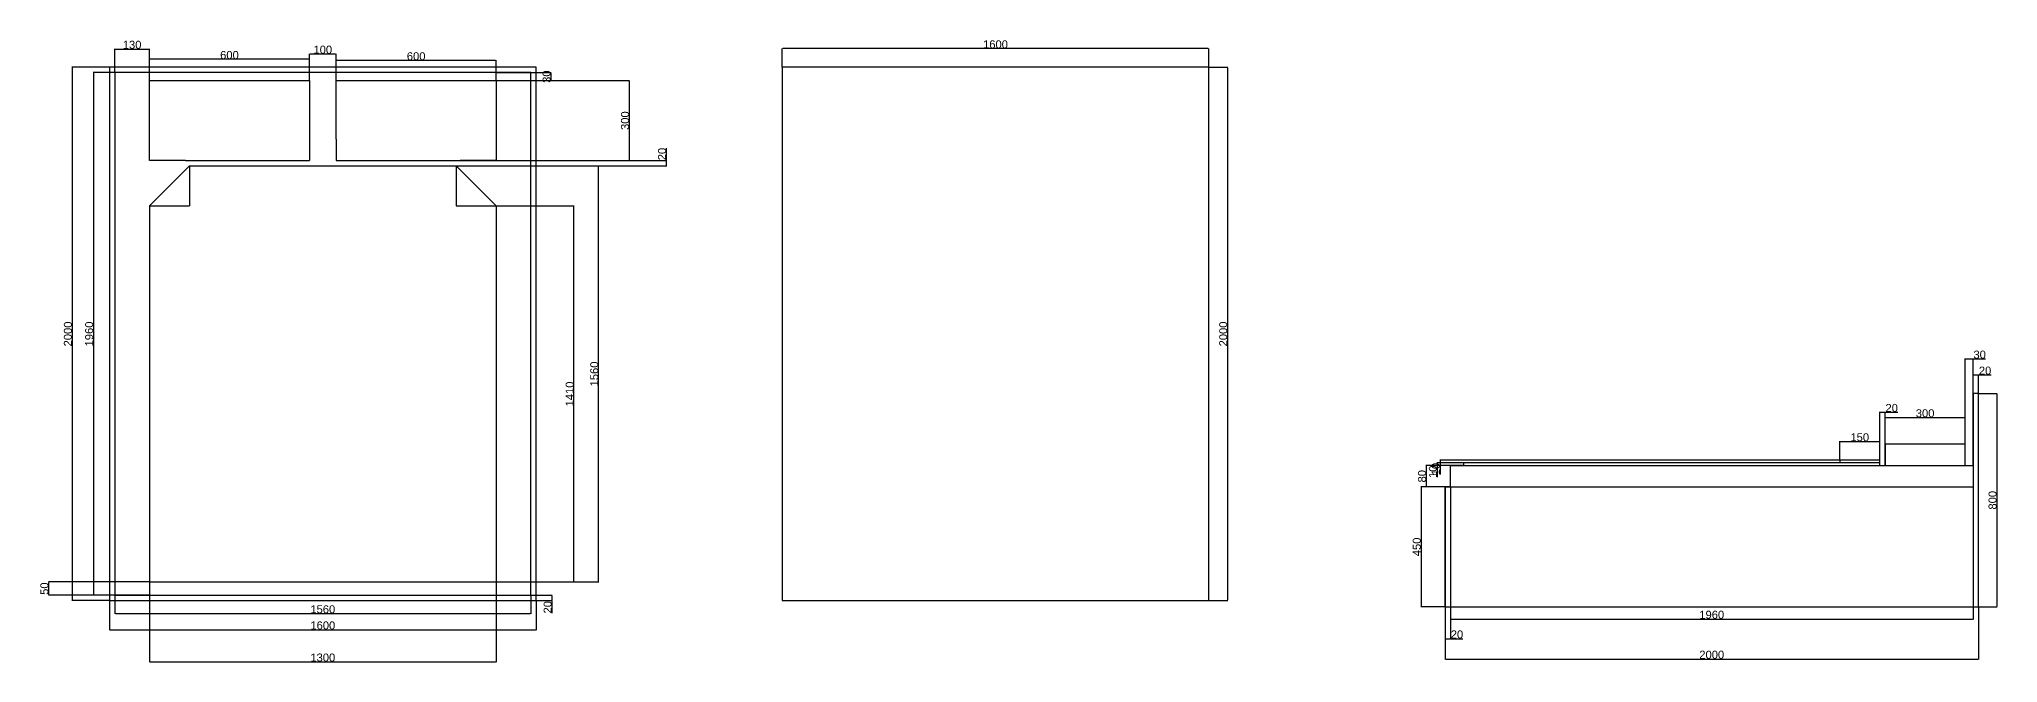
# Model space of a CAD drawing. Header units: millimetres. Extents: x 360 to 15428, y 395 to 2734.
# Drawn here: x 360 to 7704, y 395 to 2734 of the extents above; entities that cross this region are included whole.
import ezdxf

# ---------------------------------------------------------------- set-up
doc = ezdxf.new("R2010")
doc.units = ezdxf.units.MM
doc.layers.add('cote', color=7, linetype='Continuous')
doc.layers.add('pat', color=185, linetype='Continuous', lineweight=30)
doc.styles.get("Standard").update_dxf_attribs({"font": 'arial.ttf'})
doc.dimstyles.new('ISO-25', dxfattribs={"dimtxt": 2.5, "dimasz": 2.5, "dimexe": 1.25, "dimexo": 0.625, "dimtad": 1, "dimtxsty": 'Standard', "dimcen": 2.5, "dimadec": 0, "dimazin": 0, "dimtfac": 1, "dimtmove": 0, "dimatfit": 3, "dimfxl": 1, "dimarcsym": 0})

# ---------------------------------------------------------------- blocks, each defined once
blk = doc.blocks.new('*D1')
at = {"layer": 'cote', "color": 0, "lineweight": -2, "transparency": 16777216}
for p, q in [((2204.4, 648.7), (2284.1, 648.7)), ((2204.4, 628.7), (2284.1, 628.7)), ((2282.9, 646.2), (2282.9, 631.2)), ((2282.9, 628.7), (2282.9, 581.5))]:
    blk.add_line(p, q, dxfattribs=at)
at = {"layer": 'cote', "color": 0, "transparency": 16777216}
for points in [[(2282.5, 646.2), (2283.3, 646.2), (2282.9, 648.7)], [(2282.5, 631.2), (2283.3, 631.2), (2282.9, 628.7)]]:
    blk.add_solid(points, dxfattribs=at)
at = {"layer": 'Defpoints', "color": 0, "transparency": 16777216}
for p in [(2203.8, 648.7), (2203.8, 628.7), (2282.9, 628.7)]:
    blk.add_point(p, dxfattribs=at)
at = {"layer": 'cote', "color": 0, "transparency": 16777216, "insert": (2267, 603.8), "char_height": 30, "attachment_point": 5, "rotation": 90}
blk.add_mtext('20', dxfattribs=at)
blk = doc.blocks.new('*D2')
at = {"layer": 'cote', "color": 0, "lineweight": -2, "transparency": 16777216}
for p, q in [((623.8, 628), (623.8, 518.4)), ((2223.8, 628), (2223.8, 518.4)), ((626.3, 519.6), (2221.3, 519.6))]:
    blk.add_line(p, q, dxfattribs=at)
at = {"layer": 'cote', "color": 0, "transparency": 16777216}
for points in [[(626.3, 520.1), (626.3, 519.2), (623.8, 519.6)], [(2221.3, 520.1), (2221.3, 519.2), (2223.8, 519.6)]]:
    blk.add_solid(points, dxfattribs=at)
at = {"layer": 'Defpoints', "color": 0, "transparency": 16777216}
for p in [(623.8, 628.7), (2223.8, 628.7), (2223.8, 519.6)]:
    blk.add_point(p, dxfattribs=at)
at = {"layer": 'cote', "color": 0, "transparency": 16777216, "insert": (1423.8, 535.6), "char_height": 30, "attachment_point": 5}
blk.add_mtext('1600', dxfattribs=at)
blk = doc.blocks.new('*D3')
at = {"layer": 'cote', "color": 0, "lineweight": -2, "transparency": 16777216}
for p, q in [((643.8, 648), (643.8, 578.9)), ((2203.8, 648), (2203.8, 578.9)), ((646.3, 580.1), (2201.3, 580.1))]:
    blk.add_line(p, q, dxfattribs=at)
at = {"layer": 'cote', "color": 0, "transparency": 16777216}
for points in [[(646.3, 580.5), (646.3, 579.7), (643.8, 580.1)], [(2201.3, 580.5), (2201.3, 579.7), (2203.8, 580.1)]]:
    blk.add_solid(points, dxfattribs=at)
at = {"layer": 'Defpoints', "color": 0, "transparency": 16777216}
for p in [(643.8, 648.7), (2203.8, 648.7), (2203.8, 580.1)]:
    blk.add_point(p, dxfattribs=at)
at = {"layer": 'cote', "color": 0, "transparency": 16777216, "insert": (1423.8, 596), "char_height": 30, "attachment_point": 5}
blk.add_mtext('1560', dxfattribs=at)
blk = doc.blocks.new('*D4')
at = {"layer": 'cote', "color": 0, "lineweight": -2, "transparency": 16777216}
for p, q in [((773.8, 698), (773.8, 397.9)), ((2073.8, 698), (2073.8, 397.9)), ((776.3, 399.2), (2071.3, 399.2))]:
    blk.add_line(p, q, dxfattribs=at)
at = {"layer": 'cote', "color": 0, "transparency": 16777216}
for points in [[(776.3, 399.6), (776.3, 398.8), (773.8, 399.2)], [(2071.3, 399.6), (2071.3, 398.8), (2073.8, 399.2)]]:
    blk.add_solid(points, dxfattribs=at)
at = {"layer": 'Defpoints', "color": 0, "transparency": 16777216}
for p in [(773.8, 698.7), (2073.8, 698.7), (2073.8, 399.2)]:
    blk.add_point(p, dxfattribs=at)
at = {"layer": 'cote', "color": 0, "transparency": 16777216, "insert": (1423.8, 415.1), "char_height": 30, "attachment_point": 5}
blk.add_mtext('1300', dxfattribs=at)
blk = doc.blocks.new('*D5')
at = {"layer": 'cote', "color": 0, "lineweight": -2, "transparency": 16777216}
for p, q in [((2074.4, 2108.7), (2366.8, 2108.7)), ((2365.6, 701.2), (2365.6, 2106.2)), ((2074.4, 698.7), (2366.8, 698.7))]:
    blk.add_line(p, q, dxfattribs=at)
at = {"layer": 'cote', "color": 0, "transparency": 16777216}
for points in [[(2365.2, 2106.2), (2366, 2106.2), (2365.6, 2108.7)], [(2365.2, 701.2), (2366, 701.2), (2365.6, 698.7)]]:
    blk.add_solid(points, dxfattribs=at)
at = {"layer": 'Defpoints', "color": 0, "transparency": 16777216}
for p in [(2073.8, 2108.7), (2365.6, 2108.7), (2073.8, 698.7)]:
    blk.add_point(p, dxfattribs=at)
at = {"layer": 'cote', "color": 0, "transparency": 16777216, "insert": (2349.6, 1403.7), "char_height": 30, "attachment_point": 5, "rotation": 90}
blk.add_mtext('1410', dxfattribs=at)
blk = doc.blocks.new('*D6')
at = {"layer": 'cote', "color": 0, "lineweight": -2, "transparency": 16777216}
for p, q in [((2074.4, 2258.7), (2459, 2258.7)), ((2457.7, 701.2), (2457.7, 2256.2)), ((2074.4, 698.7), (2459, 698.7))]:
    blk.add_line(p, q, dxfattribs=at)
at = {"layer": 'cote', "color": 0, "transparency": 16777216}
for points in [[(2457.3, 2256.2), (2458.2, 2256.2), (2457.7, 2258.7)], [(2457.3, 701.2), (2458.2, 701.2), (2457.7, 698.7)]]:
    blk.add_solid(points, dxfattribs=at)
at = {"layer": 'Defpoints', "color": 0, "transparency": 16777216}
for p in [(2073.8, 2258.7), (2457.7, 2258.7), (2073.8, 698.7)]:
    blk.add_point(p, dxfattribs=at)
at = {"layer": 'cote', "color": 0, "transparency": 16777216, "insert": (2441.8, 1478.7), "char_height": 30, "attachment_point": 5, "rotation": 90}
blk.add_mtext('1560', dxfattribs=at)
blk = doc.blocks.new('*D7')
at = {"layer": 'cote', "color": 0, "lineweight": -2, "transparency": 16777216}
for p, q in [((643.1, 2608.7), (562.6, 2608.7)), ((563.9, 2606.2), (563.9, 651.2)), ((643.1, 648.7), (562.6, 648.7))]:
    blk.add_line(p, q, dxfattribs=at)
at = {"layer": 'cote', "color": 0, "transparency": 16777216}
for points in [[(563.5, 2606.2), (564.3, 2606.2), (563.9, 2608.7)], [(563.5, 651.2), (564.3, 651.2), (563.9, 648.7)]]:
    blk.add_solid(points, dxfattribs=at)
at = {"layer": 'Defpoints', "color": 0, "transparency": 16777216}
for p in [(643.8, 2608.7), (563.9, 648.7), (643.8, 648.7)]:
    blk.add_point(p, dxfattribs=at)
at = {"layer": 'cote', "color": 0, "transparency": 16777216, "insert": (547.9, 1628.7), "char_height": 30, "attachment_point": 5, "rotation": 90}
blk.add_mtext('1960', dxfattribs=at)
blk = doc.blocks.new('*D10')
at = {"layer": 'cote', "color": 0, "lineweight": -2, "transparency": 16777216}
for p, q in [((623.1, 2628.7), (482.8, 2628.7)), ((484.1, 2626.2), (484.1, 631.2)), ((623.1, 628.7), (482.8, 628.7))]:
    blk.add_line(p, q, dxfattribs=at)
at = {"layer": 'cote', "color": 0, "transparency": 16777216}
for points in [[(483.7, 2626.2), (484.5, 2626.2), (484.1, 2628.7)], [(483.7, 631.2), (484.5, 631.2), (484.1, 628.7)]]:
    blk.add_solid(points, dxfattribs=at)
at = {"layer": 'Defpoints', "color": 0, "transparency": 16777216}
for p in [(623.8, 2628.7), (484.1, 628.7), (623.8, 628.7)]:
    blk.add_point(p, dxfattribs=at)
at = {"layer": 'cote', "color": 0, "transparency": 16777216, "insert": (468.1, 1628.7), "char_height": 30, "attachment_point": 5, "rotation": 90}
blk.add_mtext('2000', dxfattribs=at)
blk = doc.blocks.new('*D11')
at = {"layer": 'cote', "color": 0, "lineweight": -2, "transparency": 16777216}
for p, q in [((1473.8, 2579.3), (1473.8, 2655.4)), ((2071.3, 2654.1), (1476.3, 2654.1)), ((2073.8, 2579.3), (2073.8, 2655.4))]:
    blk.add_line(p, q, dxfattribs=at)
at = {"layer": 'cote', "color": 0, "transparency": 16777216}
for points in [[(1476.3, 2654.5), (1476.3, 2653.7), (1473.8, 2654.1)], [(2071.3, 2654.5), (2071.3, 2653.7), (2073.8, 2654.1)]]:
    blk.add_solid(points, dxfattribs=at)
at = {"layer": 'Defpoints', "color": 0, "transparency": 16777216}
for p in [(1473.8, 2654.1), (1473.8, 2578.7), (2073.8, 2578.7)]:
    blk.add_point(p, dxfattribs=at)
at = {"layer": 'cote', "color": 0, "transparency": 16777216, "insert": (1773.8, 2670), "char_height": 30, "attachment_point": 5}
blk.add_mtext('600', dxfattribs=at)
blk = doc.blocks.new('*D12')
at = {"layer": 'cote', "color": 0, "lineweight": -2, "transparency": 16777216}
for p, q in [((773.8, 2579.3), (773.8, 2659.9)), ((1371.3, 2658.7), (776.3, 2658.7)), ((1373.8, 2579.3), (1373.8, 2659.9))]:
    blk.add_line(p, q, dxfattribs=at)
at = {"layer": 'cote', "color": 0, "transparency": 16777216}
for points in [[(776.3, 2659.1), (776.3, 2658.2), (773.8, 2658.7)], [(1371.3, 2659.1), (1371.3, 2658.2), (1373.8, 2658.7)]]:
    blk.add_solid(points, dxfattribs=at)
at = {"layer": 'Defpoints', "color": 0, "transparency": 16777216}
for p in [(773.8, 2658.7), (773.8, 2578.7), (1373.8, 2578.7)]:
    blk.add_point(p, dxfattribs=at)
at = {"layer": 'cote', "color": 0, "transparency": 16777216, "insert": (1073.8, 2674.6), "char_height": 30, "attachment_point": 5}
blk.add_mtext('600', dxfattribs=at)
blk = doc.blocks.new('*D13')
at = {"layer": 'cote', "color": 0, "lineweight": -2, "transparency": 16777216}
for p, q in [((1924.4, 2278.7), (2713.1, 2278.7)), ((2711.9, 2278.7), (2711.9, 2325.8)), ((1924.4, 2258.7), (2713.1, 2258.7)), ((2711.9, 2261.2), (2711.9, 2276.2))]:
    blk.add_line(p, q, dxfattribs=at)
at = {"layer": 'cote', "color": 0, "transparency": 16777216}
for points in [[(2711.5, 2276.2), (2712.3, 2276.2), (2711.9, 2278.7)], [(2711.5, 2261.2), (2712.3, 2261.2), (2711.9, 2258.7)]]:
    blk.add_solid(points, dxfattribs=at)
at = {"layer": 'Defpoints', "color": 0, "transparency": 16777216}
for p in [(1923.8, 2278.7), (2711.9, 2278.7), (1923.8, 2258.7)]:
    blk.add_point(p, dxfattribs=at)
at = {"layer": 'cote', "color": 0, "transparency": 16777216, "insert": (2695.9, 2303.5), "char_height": 30, "attachment_point": 5, "rotation": 90}
blk.add_mtext('20', dxfattribs=at)
blk = doc.blocks.new('*D14')
at = {"layer": 'cote', "color": 0, "lineweight": -2, "transparency": 16777216}
for p, q in [((2074.4, 2578.7), (2574.3, 2578.7)), ((2573.1, 2576.2), (2573.1, 2281.2)), ((2074.4, 2278.7), (2574.3, 2278.7))]:
    blk.add_line(p, q, dxfattribs=at)
at = {"layer": 'cote', "color": 0, "transparency": 16777216}
for points in [[(2572.7, 2576.2), (2573.5, 2576.2), (2573.1, 2578.7)], [(2572.7, 2281.2), (2573.5, 2281.2), (2573.1, 2278.7)]]:
    blk.add_solid(points, dxfattribs=at)
at = {"layer": 'Defpoints', "color": 0, "transparency": 16777216}
for p in [(2073.8, 2578.7), (2073.8, 2278.7), (2573.1, 2278.7)]:
    blk.add_point(p, dxfattribs=at)
at = {"layer": 'cote', "color": 0, "transparency": 16777216, "insert": (2557.1, 2428.7), "char_height": 30, "attachment_point": 5, "rotation": 90}
blk.add_mtext('300', dxfattribs=at)
blk = doc.blocks.new('*D15')
at = {"layer": 'cote', "color": 0, "lineweight": -2, "transparency": 16777216}
for p, q in [((1373.8, 2579.3), (1373.8, 2679.9)), ((1376.3, 2678.7), (1471.3, 2678.7)), ((1473.8, 2579.3), (1473.8, 2679.9))]:
    blk.add_line(p, q, dxfattribs=at)
at = {"layer": 'cote', "color": 0, "transparency": 16777216}
for points in [[(1376.3, 2679.1), (1376.3, 2678.2), (1373.8, 2678.7)], [(1471.3, 2679.1), (1471.3, 2678.2), (1473.8, 2678.7)]]:
    blk.add_solid(points, dxfattribs=at)
at = {"layer": 'Defpoints', "color": 0, "transparency": 16777216}
for p in [(1473.8, 2678.7), (1373.8, 2578.7), (1473.8, 2578.7)]:
    blk.add_point(p, dxfattribs=at)
at = {"layer": 'cote', "color": 0, "transparency": 16777216, "insert": (1423.8, 2694.6), "char_height": 30, "attachment_point": 5}
blk.add_mtext('100', dxfattribs=at)
blk = doc.blocks.new('*D16')
at = {"layer": 'cote', "color": 0, "lineweight": -2, "transparency": 16777216}
for p, q in [((3146, 2629.3), (3146, 2699.9)), ((4743.5, 2698.7), (3148.5, 2698.7)), ((4746, 2629.3), (4746, 2699.9))]:
    blk.add_line(p, q, dxfattribs=at)
at = {"layer": 'cote', "color": 0, "transparency": 16777216}
for points in [[(3148.5, 2699.1), (3148.5, 2698.2), (3146, 2698.7)], [(4743.5, 2699.1), (4743.5, 2698.2), (4746, 2698.7)]]:
    blk.add_solid(points, dxfattribs=at)
at = {"layer": 'Defpoints', "color": 0, "transparency": 16777216}
for p in [(3146, 2698.7), (3146, 2628.7), (4746, 2628.7)]:
    blk.add_point(p, dxfattribs=at)
at = {"layer": 'cote', "color": 0, "transparency": 16777216, "insert": (3946, 2714.6), "char_height": 30, "attachment_point": 5}
blk.add_mtext('1600', dxfattribs=at)
blk = doc.blocks.new('*D17')
at = {"layer": 'cote', "color": 0, "lineweight": -2, "transparency": 16777216}
for p, q in [((4746.6, 2628.7), (4817.2, 2628.7)), ((4816, 2626.2), (4816, 631.2)), ((4746.6, 628.7), (4817.2, 628.7))]:
    blk.add_line(p, q, dxfattribs=at)
at = {"layer": 'cote', "color": 0, "transparency": 16777216}
for points in [[(4815.6, 2626.2), (4816.4, 2626.2), (4816, 2628.7)], [(4815.6, 631.2), (4816.4, 631.2), (4816, 628.7)]]:
    blk.add_solid(points, dxfattribs=at)
at = {"layer": 'Defpoints', "color": 0, "transparency": 16777216}
for p in [(4746, 2628.7), (4746, 628.7), (4816, 628.7)]:
    blk.add_point(p, dxfattribs=at)
at = {"layer": 'cote', "color": 0, "transparency": 16777216, "insert": (4800.1, 1628.7), "char_height": 30, "attachment_point": 5, "rotation": 90}
blk.add_mtext('2000', dxfattribs=at)
blk = doc.blocks.new('*D18')
at = {"layer": 'cote', "color": 0, "lineweight": -2, "transparency": 16777216}
for p, q in [((2074.4, 2608.7), (2280.3, 2608.7)), ((2074.4, 2578.7), (2280.3, 2578.7)), ((2279, 2606.2), (2279, 2581.2))]:
    blk.add_line(p, q, dxfattribs=at)
at = {"layer": 'cote', "color": 0, "transparency": 16777216}
for points in [[(2278.6, 2606.2), (2279.4, 2606.2), (2279, 2608.7)], [(2278.6, 2581.2), (2279.4, 2581.2), (2279, 2578.7)]]:
    blk.add_solid(points, dxfattribs=at)
at = {"layer": 'Defpoints', "color": 0, "transparency": 16777216}
for p in [(2073.8, 2608.7), (2073.8, 2578.7), (2279, 2578.7)]:
    blk.add_point(p, dxfattribs=at)
at = {"layer": 'cote', "color": 0, "transparency": 16777216, "insert": (2263.1, 2593.7), "char_height": 30, "attachment_point": 5, "rotation": 90}
blk.add_mtext('30', dxfattribs=at)
blk = doc.blocks.new('*D23')
at = {"layer": 'cote', "color": 0, "lineweight": -2, "transparency": 16777216}
for p, q in [((7111, 1155.2), (5611.5, 1155.2)), ((7111, 1145.2), (5611.5, 1145.2)), ((5612.7, 1152.7), (5612.7, 1147.7)), ((5612.7, 1145.2), (5612.7, 1101.4))]:
    blk.add_line(p, q, dxfattribs=at)
at = {"layer": 'cote', "color": 0, "transparency": 16777216}
for points in [[(5612.3, 1152.7), (5613.1, 1152.7), (5612.7, 1155.2)], [(5612.3, 1147.7), (5613.1, 1147.7), (5612.7, 1145.2)]]:
    blk.add_solid(points, dxfattribs=at)
at = {"layer": 'Defpoints', "color": 0, "transparency": 16777216}
for p in [(5612.7, 1145.2), (7111.6, 1155.2), (7111.6, 1145.2)]:
    blk.add_point(p, dxfattribs=at)
at = {"layer": 'cote', "color": 0, "transparency": 16777216, "insert": (5596.8, 1122), "char_height": 30, "attachment_point": 5, "rotation": 90}
blk.add_mtext('10', dxfattribs=at)
blk = doc.blocks.new('*D25')
at = {"layer": 'cote', "color": 0, "lineweight": -2, "transparency": 16777216}
for p, q in [((5701, 1145.2), (5600.8, 1145.2)), ((5701, 1135.2), (5600.8, 1135.2)), ((5602, 1142.7), (5602, 1137.7)), ((5602, 1135.2), (5602, 1091.4))]:
    blk.add_line(p, q, dxfattribs=at)
at = {"layer": 'cote', "color": 0, "transparency": 16777216}
for points in [[(5601.6, 1142.7), (5602.5, 1142.7), (5602, 1145.2)], [(5601.6, 1137.7), (5602.5, 1137.7), (5602, 1135.2)]]:
    blk.add_solid(points, dxfattribs=at)
at = {"layer": 'Defpoints', "color": 0, "transparency": 16777216}
for p in [(5602, 1135.2), (5701.6, 1145.2), (5701.6, 1135.2)]:
    blk.add_point(p, dxfattribs=at)
at = {"layer": 'cote', "color": 0, "transparency": 16777216, "insert": (5586.1, 1112), "char_height": 30, "attachment_point": 5, "rotation": 90}
blk.add_mtext('10', dxfattribs=at)
blk = doc.blocks.new('*D26')
at = {"layer": 'cote', "color": 0, "lineweight": -2, "transparency": 16777216}
for p, q in [((5650.3, 1135.2), (5560.1, 1135.2)), ((5561.3, 1132.7), (5561.3, 1057.7)), ((5650.3, 1055.2), (5560.1, 1055.2))]:
    blk.add_line(p, q, dxfattribs=at)
at = {"layer": 'cote', "color": 0, "transparency": 16777216}
for points in [[(5560.9, 1132.7), (5561.7, 1132.7), (5561.3, 1135.2)], [(5560.9, 1057.7), (5561.7, 1057.7), (5561.3, 1055.2)]]:
    blk.add_solid(points, dxfattribs=at)
at = {"layer": 'Defpoints', "color": 0, "transparency": 16777216}
for p in [(5650.9, 1135.2), (5561.3, 1055.2), (5650.9, 1055.2)]:
    blk.add_point(p, dxfattribs=at)
at = {"layer": 'cote', "color": 0, "transparency": 16777216, "insert": (5545.4, 1095.2), "char_height": 30, "attachment_point": 5, "rotation": 90}
blk.add_mtext('80', dxfattribs=at)
blk = doc.blocks.new('*D27')
at = {"layer": 'cote', "color": 0, "lineweight": -2, "transparency": 16777216}
for p, q in [((5631, 1055.2), (5540.4, 1055.2)), ((5541.6, 1052.7), (5541.6, 607.7)), ((5631, 605.2), (5540.4, 605.2))]:
    blk.add_line(p, q, dxfattribs=at)
at = {"layer": 'cote', "color": 0, "transparency": 16777216}
for points in [[(5541.2, 1052.7), (5542, 1052.7), (5541.6, 1055.2)], [(5541.2, 607.7), (5542, 607.7), (5541.6, 605.2)]]:
    blk.add_solid(points, dxfattribs=at)
at = {"layer": 'Defpoints', "color": 0, "transparency": 16777216}
for p in [(5631.6, 1055.2), (5541.6, 605.2), (5631.6, 605.2)]:
    blk.add_point(p, dxfattribs=at)
at = {"layer": 'cote', "color": 0, "transparency": 16777216, "insert": (5525.7, 830.2), "char_height": 30, "attachment_point": 5, "rotation": 90}
blk.add_mtext('450', dxfattribs=at)
blk = doc.blocks.new('*D28')
at = {"layer": 'cote', "color": 0, "lineweight": -2, "transparency": 16777216}
for p, q in [((7632.3, 1405.2), (7701.7, 1405.2)), ((7700.5, 1402.7), (7700.5, 607.7)), ((7632.3, 605.2), (7701.7, 605.2))]:
    blk.add_line(p, q, dxfattribs=at)
at = {"layer": 'cote', "color": 0, "transparency": 16777216}
for points in [[(7700.1, 1402.7), (7700.9, 1402.7), (7700.5, 1405.2)], [(7700.1, 607.7), (7700.9, 607.7), (7700.5, 605.2)]]:
    blk.add_solid(points, dxfattribs=at)
at = {"layer": 'Defpoints', "color": 0, "transparency": 16777216}
for p in [(7631.6, 1405.2), (7631.6, 605.2), (7700.5, 605.2)]:
    blk.add_point(p, dxfattribs=at)
at = {"layer": 'cote', "color": 0, "transparency": 16777216, "insert": (7684.6, 1005.2), "char_height": 30, "attachment_point": 5, "rotation": 90}
blk.add_mtext('800', dxfattribs=at)
blk = doc.blocks.new('*D29')
at = {"layer": 'cote', "color": 0, "lineweight": -2, "transparency": 16777216}
for p, q in [((7611.6, 1405.8), (7611.6, 1476.4)), ((7614.1, 1475.2), (7629.1, 1475.2)), ((7631.6, 1405.8), (7631.6, 1476.4)), ((7631.6, 1475.2), (7678.8, 1475.2))]:
    blk.add_line(p, q, dxfattribs=at)
at = {"layer": 'cote', "color": 0, "transparency": 16777216}
for points in [[(7614.1, 1475.6), (7614.1, 1474.8), (7611.6, 1475.2)], [(7629.1, 1475.6), (7629.1, 1474.8), (7631.6, 1475.2)]]:
    blk.add_solid(points, dxfattribs=at)
at = {"layer": 'Defpoints', "color": 0, "transparency": 16777216}
for p in [(7631.6, 1475.2), (7611.6, 1405.2), (7631.6, 1405.2)]:
    blk.add_point(p, dxfattribs=at)
at = {"layer": 'cote', "color": 0, "transparency": 16777216, "insert": (7656.4, 1491.1), "char_height": 30, "attachment_point": 5}
blk.add_mtext('20', dxfattribs=at)
blk = doc.blocks.new('*D32')
at = {"layer": 'cote', "color": 0, "lineweight": -2, "transparency": 16777216}
for p, q in [((7581.6, 1135.8), (7581.6, 1536.4)), ((7584.1, 1535.2), (7609.1, 1535.2)), ((7611.6, 1135.8), (7611.6, 1536.4)), ((7611.6, 1535.2), (7658.2, 1535.2))]:
    blk.add_line(p, q, dxfattribs=at)
at = {"layer": 'cote', "color": 0, "transparency": 16777216}
for points in [[(7584.1, 1535.6), (7584.1, 1534.8), (7581.6, 1535.2)], [(7609.1, 1535.6), (7609.1, 1534.8), (7611.6, 1535.2)]]:
    blk.add_solid(points, dxfattribs=at)
at = {"layer": 'Defpoints', "color": 0, "transparency": 16777216}
for p in [(7611.6, 1535.2), (7581.6, 1135.2), (7611.6, 1135.2)]:
    blk.add_point(p, dxfattribs=at)
at = {"layer": 'cote', "color": 0, "transparency": 16777216, "insert": (7636.2, 1551.1), "char_height": 30, "attachment_point": 5}
blk.add_mtext('30', dxfattribs=at)
blk = doc.blocks.new('*D33')
at = {"layer": 'cote', "color": 0, "lineweight": -2, "transparency": 16777216}
for p, q in [((7281.6, 1215.8), (7281.6, 1316.4)), ((7284.1, 1315.2), (7579.1, 1315.2)), ((7581.6, 1215.8), (7581.6, 1316.4))]:
    blk.add_line(p, q, dxfattribs=at)
at = {"layer": 'cote', "color": 0, "transparency": 16777216}
for points in [[(7284.1, 1315.6), (7284.1, 1314.8), (7281.6, 1315.2)], [(7579.1, 1315.6), (7579.1, 1314.8), (7581.6, 1315.2)]]:
    blk.add_solid(points, dxfattribs=at)
at = {"layer": 'Defpoints', "color": 0, "transparency": 16777216}
for p in [(7581.6, 1315.2), (7281.6, 1215.2), (7581.6, 1215.2)]:
    blk.add_point(p, dxfattribs=at)
at = {"layer": 'cote', "color": 0, "transparency": 16777216, "insert": (7431.6, 1331.1), "char_height": 30, "attachment_point": 5}
blk.add_mtext('300', dxfattribs=at)
blk = doc.blocks.new('*D34')
at = {"layer": 'cote', "color": 0, "lineweight": -2, "transparency": 16777216}
for p, q in [((7261.6, 1135.8), (7261.6, 1336.4)), ((7264.1, 1335.2), (7279.1, 1335.2)), ((7281.6, 1135.8), (7281.6, 1336.4)), ((7281.6, 1335.2), (7328.8, 1335.2))]:
    blk.add_line(p, q, dxfattribs=at)
at = {"layer": 'cote', "color": 0, "transparency": 16777216}
for points in [[(7264.1, 1335.6), (7264.1, 1334.8), (7261.6, 1335.2)], [(7279.1, 1335.6), (7279.1, 1334.8), (7281.6, 1335.2)]]:
    blk.add_solid(points, dxfattribs=at)
at = {"layer": 'Defpoints', "color": 0, "transparency": 16777216}
for p in [(7281.6, 1335.2), (7261.6, 1135.2), (7281.6, 1135.2)]:
    blk.add_point(p, dxfattribs=at)
at = {"layer": 'cote', "color": 0, "transparency": 16777216, "insert": (7306.4, 1351.1), "char_height": 30, "attachment_point": 5}
blk.add_mtext('20', dxfattribs=at)
blk = doc.blocks.new('*D35')
at = {"layer": 'cote', "color": 0, "lineweight": -2, "transparency": 16777216}
for p, q in [((7111.6, 1155.8), (7111.6, 1226.4)), ((7114.1, 1225.2), (7259.1, 1225.2)), ((7261.6, 1155.8), (7261.6, 1226.4))]:
    blk.add_line(p, q, dxfattribs=at)
at = {"layer": 'cote', "color": 0, "transparency": 16777216}
for points in [[(7114.1, 1225.6), (7114.1, 1224.8), (7111.6, 1225.2)], [(7259.1, 1225.6), (7259.1, 1224.8), (7261.6, 1225.2)]]:
    blk.add_solid(points, dxfattribs=at)
at = {"layer": 'Defpoints', "color": 0, "transparency": 16777216}
for p in [(7261.6, 1225.2), (7111.6, 1155.2), (7261.6, 1155.2)]:
    blk.add_point(p, dxfattribs=at)
at = {"layer": 'cote', "color": 0, "transparency": 16777216, "insert": (7186.6, 1241.1), "char_height": 30, "attachment_point": 5}
blk.add_mtext('150', dxfattribs=at)
blk = doc.blocks.new('*D37')
at = {"layer": 'cote', "color": 0, "lineweight": -2, "transparency": 16777216}
for p, q in [((5651.6, 1054.6), (5651.6, 558.4)), ((7611.6, 1054.6), (7611.6, 558.4)), ((5654.1, 559.7), (7609.1, 559.7))]:
    blk.add_line(p, q, dxfattribs=at)
at = {"layer": 'cote', "color": 0, "transparency": 16777216}
for points in [[(5654.1, 560.1), (5654.1, 559.2), (5651.6, 559.7)], [(7609.1, 560.1), (7609.1, 559.2), (7611.6, 559.7)]]:
    blk.add_solid(points, dxfattribs=at)
at = {"layer": 'Defpoints', "color": 0, "transparency": 16777216}
for p in [(5651.6, 1055.2), (7611.6, 1055.2), (7611.6, 559.7)]:
    blk.add_point(p, dxfattribs=at)
at = {"layer": 'cote', "color": 0, "transparency": 16777216, "insert": (6631.6, 575.6), "char_height": 30, "attachment_point": 5}
blk.add_mtext('1960', dxfattribs=at)
blk = doc.blocks.new('*D38')
at = {"layer": 'cote', "color": 0, "lineweight": -2, "transparency": 16777216}
for p, q in [((5631.6, 1054.6), (5631.6, 484.7)), ((5651.6, 1054.6), (5651.6, 484.7)), ((5634.1, 485.9), (5649.1, 485.9)), ((5651.6, 485.9), (5698.8, 485.9))]:
    blk.add_line(p, q, dxfattribs=at)
at = {"layer": 'cote', "color": 0, "transparency": 16777216}
for points in [[(5634.1, 486.4), (5634.1, 485.5), (5631.6, 485.9)], [(5649.1, 486.4), (5649.1, 485.5), (5651.6, 485.9)]]:
    blk.add_solid(points, dxfattribs=at)
at = {"layer": 'Defpoints', "color": 0, "transparency": 16777216}
for p in [(5631.6, 1055.2), (5651.6, 1055.2), (5651.6, 485.9)]:
    blk.add_point(p, dxfattribs=at)
at = {"layer": 'cote', "color": 0, "transparency": 16777216, "insert": (5676.4, 501.9), "char_height": 30, "attachment_point": 5}
blk.add_mtext('20', dxfattribs=at)
blk = doc.blocks.new('*D39')
at = {"layer": 'cote', "color": 0, "lineweight": -2, "transparency": 16777216}
for p, q in [((5631.6, 604.6), (5631.6, 408.5)), ((7631.6, 604.6), (7631.6, 408.5)), ((5634.1, 409.8), (7629.1, 409.8))]:
    blk.add_line(p, q, dxfattribs=at)
at = {"layer": 'cote', "color": 0, "transparency": 16777216}
for points in [[(5634.1, 410.2), (5634.1, 409.4), (5631.6, 409.8)], [(7629.1, 410.2), (7629.1, 409.4), (7631.6, 409.8)]]:
    blk.add_solid(points, dxfattribs=at)
at = {"layer": 'Defpoints', "color": 0, "transparency": 16777216}
for p in [(5631.6, 605.2), (7631.6, 605.2), (7631.6, 409.8)]:
    blk.add_point(p, dxfattribs=at)
at = {"layer": 'cote', "color": 0, "transparency": 16777216, "insert": (6631.6, 425.7), "char_height": 30, "attachment_point": 5}
blk.add_mtext('2000', dxfattribs=at)
blk = doc.blocks.new('*D54')
at = {"layer": 'cote', "color": 0, "lineweight": -2, "transparency": 16777216}
for p, q in [((643.8, 2609.3), (643.8, 2698.4)), ((646.3, 2697.1), (771.3, 2697.1)), ((773.8, 2604.3), (773.8, 2698.4))]:
    blk.add_line(p, q, dxfattribs=at)
at = {"layer": 'cote', "color": 0, "transparency": 16777216}
for points in [[(646.3, 2697.5), (646.3, 2696.7), (643.8, 2697.1)], [(771.3, 2697.5), (771.3, 2696.7), (773.8, 2697.1)]]:
    blk.add_solid(points, dxfattribs=at)
at = {"layer": 'Defpoints', "color": 0, "transparency": 16777216}
for p in [(773.8, 2697.1), (643.8, 2608.7), (773.8, 2603.7)]:
    blk.add_point(p, dxfattribs=at)
at = {"layer": 'cote', "color": 0, "transparency": 16777216, "insert": (708.8, 2713.1), "char_height": 30, "attachment_point": 5}
blk.add_mtext('130', dxfattribs=at)
blk = doc.blocks.new('*D55')
at = {"layer": 'cote', "color": 0, "lineweight": -2, "transparency": 16777216}
for p, q in [((773.1, 698.7), (394.7, 698.7)), ((396, 651.2), (396, 696.2)), ((773.1, 648.7), (394.7, 648.7))]:
    blk.add_line(p, q, dxfattribs=at)
at = {"layer": 'cote', "color": 0, "transparency": 16777216}
for points in [[(395.5, 696.2), (396.4, 696.2), (396, 698.7)], [(395.5, 651.2), (396.4, 651.2), (396, 648.7)]]:
    blk.add_solid(points, dxfattribs=at)
at = {"layer": 'Defpoints', "color": 0, "transparency": 16777216}
for p in [(396, 698.7), (773.8, 698.7), (773.8, 648.7)]:
    blk.add_point(p, dxfattribs=at)
at = {"layer": 'cote', "color": 0, "transparency": 16777216, "insert": (380, 673.7), "char_height": 30, "attachment_point": 5, "rotation": 90}
blk.add_mtext('50', dxfattribs=at)

msp = doc.modelspace()

# ---------------------------------------------------------------- linework, layer by layer
at = {"layer": 'pat'}
for p, q in [((1373.75, 2359.389), (1373.75, 2278.655)), ((1473.75, 2359.389), (1473.75, 2278.655)), ((908.374, 2278.655), (1373.75, 2278.655)), ((1473.75, 2278.655), (1939.126, 2278.655)), ((773.75, 2108.655), (923.75, 2258.655)), ((923.75, 2258.655), (1923.75, 2258.655)), ((923.75, 2258.655), (923.75, 2108.655)), ((1923.75, 2258.655), (2073.75, 2108.655)), ((1923.75, 2258.655), (1923.75, 2108.655)), ((773.75, 2108.655), (773.75, 698.655)), ((773.75, 2108.655), (923.75, 2108.655)), ((1923.75, 2108.655), (2073.75, 2108.655)), ((2073.75, 2108.655), (2073.75, 698.655)), ((7631.63, 1405.177), (7611.63, 1405.177)), ((7611.63, 1405.177), (7611.63, 1055.177)), ((7631.63, 605.177), (7631.63, 1405.177)), ((7581.63, 1215.177), (7281.63, 1215.177)), ((7281.63, 1215.177), (7281.63, 1135.177)), ((7581.63, 1135.177), (7581.63, 1215.177)), ((5651.63, 1055.177), (5651.63, 1135.177)), ((5651.63, 1135.177), (7611.63, 1135.177)), ((5701.63, 1135.177), (5701.63, 1145.177)), ((7261.63, 1145.177), (5701.63, 1145.177)), ((7261.63, 1155.177), (7111.63, 1155.177)), ((7111.63, 1155.177), (7111.63, 1145.177)), ((7261.63, 1145.177), (7261.63, 1155.177)), ((7261.63, 1135.177), (7261.63, 1145.177)), ((5631.63, 605.177), (5631.63, 1055.177)), ((5631.63, 1055.177), (5651.63, 1055.177)), ((5651.63, 1055.177), (7611.63, 1055.177)), ((773.75, 698.655), (2073.75, 698.655)), ((5631.63, 605.177), (7631.63, 605.177))]:
    msp.add_line(p, q, dxfattribs=at)
for points in [[(2223.75, 2628.655), (623.75, 2628.655), (623.75, 628.655), (2223.75, 628.655)], [(2203.75, 2608.655), (643.75, 2608.655), (643.75, 648.655), (2203.75, 648.655)], [(4746, 2628.655), (3146, 2628.655), (3146, 628.655), (4746, 628.655)]]:
    msp.add_lwpolyline(points, close=True, dxfattribs=at)
for points in [[(908.374, 2278.655), (773.75, 2278.655), (773.75, 2578.655), (1373.75, 2578.655), (1373.75, 2359.389)], [(1473.75, 2359.389), (1473.75, 2578.655), (2073.75, 2578.655), (2073.75, 2278.655), (1939.126, 2278.655)]]:
    msp.add_lwpolyline(points, dxfattribs=at)

# ---------------------------------------------------------------- dimensions: what is measured, and where the dimension line sits
at = {"layer": 'cote'}
for base, p1, p2, picture, middle in [((773.75, 2697.123), (643.75, 2608.655), (773.75, 2603.655), '*D54', (708.75, 2713.076)), ((3146, 2698.655), (4746, 2628.655), (3146, 2628.655), '*D16', (3946, 2714.597)), ((773.75, 2658.655), (1373.75, 2578.655), (773.75, 2578.655), '*D12', (1073.75, 2674.597)), ((1473.75, 2678.655), (1373.75, 2578.655), (1473.75, 2578.655), '*D15', (1423.75, 2694.597)), ((1473.75, 2654.104), (2073.75, 2578.655), (1473.75, 2578.655), '*D11', (1773.75, 2670.047)), ((7611.63, 1535.177), (7581.63, 1135.177), (7611.63, 1135.177), '*D32', (7636.18, 1551.129)), ((7631.63, 1475.177), (7611.63, 1405.177), (7631.63, 1405.177), '*D29', (7656.446, 1491.119)), ((7281.63, 1335.177), (7261.63, 1135.177), (7281.63, 1135.177), '*D34', (7306.446, 1351.119)), ((7581.63, 1315.177), (7281.63, 1215.177), (7581.63, 1215.177), '*D33', (7431.63, 1331.129)), ((7261.63, 1225.177), (7111.63, 1155.177), (7261.63, 1155.177), '*D35', (7186.63, 1241.119)), ((5651.63, 485.94), (5631.63, 1055.177), (5651.63, 1055.177), '*D38', (5676.446, 501.882)), ((7611.63, 559.651), (5651.63, 1055.177), (7611.63, 1055.177), '*D37', (6631.63, 575.593)), ((2073.75, 399.176), (773.75, 698.655), (2073.75, 698.655), '*D4', (1423.75, 415.128)), ((2223.75, 519.636), (623.75, 628.655), (2223.75, 628.655), '*D2', (1423.75, 535.578)), ((2203.75, 580.101), (643.75, 648.655), (2203.75, 648.655), '*D3', (1423.75, 596.043)), ((7631.63, 409.775), (5631.63, 605.177), (7631.63, 605.177), '*D39', (6631.63, 425.717))]:
    dim = msp.add_linear_dim(base=base, p1=p1, p2=p2, dimstyle='ISO-25', override={"dimtxt": 30}, dxfattribs=at)
    dim.commit()
    dim.dimension.update_dxf_attribs({"geometry": picture, "text_midpoint": middle})
for base, p1, p2, picture, middle in [((484.087, 628.655), (623.75, 2628.655), (623.75, 628.655), '*D10', (468.145, 1628.655)), ((563.888, 648.655), (643.75, 2608.655), (643.75, 648.655), '*D7', (547.946, 1628.655)), ((2573.078, 2278.655), (2073.75, 2578.655), (2073.75, 2278.655), '*D14', (2557.125, 2428.655)), ((4815.997, 628.655), (4746, 2628.655), (4746, 628.655), '*D17', (4800.055, 1628.655)), ((2711.889, 2278.655), (1923.75, 2258.655), (1923.75, 2278.655), '*D13', (2695.947, 2303.471)), ((2457.749, 2258.655), (2073.75, 698.655), (2073.75, 2258.655), '*D6', (2441.807, 1478.655)), ((2365.578, 2108.655), (2073.75, 698.655), (2073.75, 2108.655), '*D5', (2349.636, 1403.655)), ((7700.499, 605.177), (7631.63, 1405.177), (7631.63, 605.177), '*D28', (7684.557, 1005.177)), ((5561.301, 1055.177), (5650.897, 1135.177), (5650.897, 1055.177), '*D26', (5545.359, 1095.177)), ((5602.038, 1135.177), (5701.63, 1145.177), (5701.63, 1135.177), '*D25', (5586.096, 1112.028)), ((5612.707, 1145.177), (7111.63, 1155.177), (7111.63, 1145.177), '*D23', (5596.765, 1122.028)), ((5541.63, 605.177), (5631.63, 1055.177), (5631.63, 605.177), '*D27', (5525.688, 830.177)), ((395.958, 698.655), (773.75, 648.655), (773.75, 698.655), '*D55', (380.016, 673.655)), ((2282.895, 628.655), (2203.75, 648.655), (2203.75, 628.655), '*D1', (2266.953, 603.838))]:
    dim = msp.add_linear_dim(base=base, p1=p1, p2=p2, angle=90, dimstyle='ISO-25', override={"dimtxt": 30}, dxfattribs=at)
    dim.commit()
    dim.dimension.update_dxf_attribs({"geometry": picture, "text_midpoint": middle})
dim = msp.add_linear_dim(base=(2279.017, 2578.655), p1=(2073.75, 2608.655), p2=(2073.75, 2578.655), angle=90, dimstyle='ISO-25', override={"dimtxt": 30}, dxfattribs=at)
dim.commit()
dim.dimension.update_dxf_attribs({"geometry": '*D18', "text_midpoint": (2279.017, 2593.655), "dimtype": 160})

doc.saveas('drawing.dxf')
